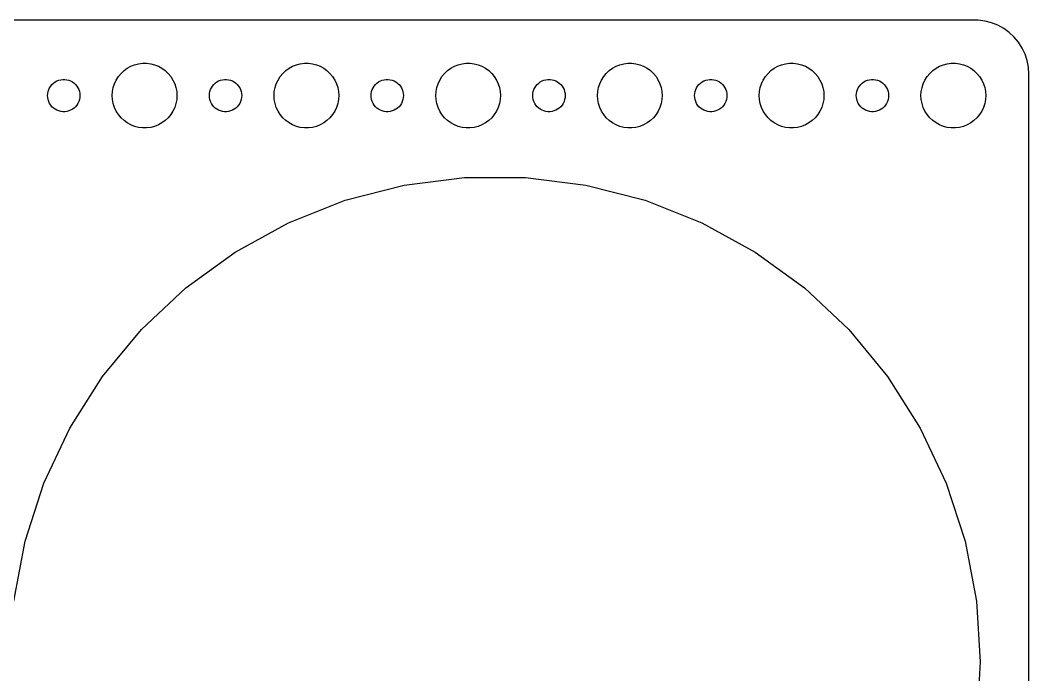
# Model space of a CAD drawing. Header units: metres. Extents: x -240 to 240, y -59 to 59.
# Drawn here: x 146 to 239.5, y -1.2 to 59.5 of the extents above; entities that cross this region are included whole.
import ezdxf

# ---------------------------------------------------------------- set-up
doc = ezdxf.new("R2010")
doc.units = ezdxf.units.M

msp = doc.modelspace()

# ---------------------------------------------------------------- linework, layer by layer
for p, q in [((234.814, 59.4901), (-234.814, 59.4901)), ((235.437, 59.4114), (234.814, 59.4901)), ((236.045, 59.2553), (235.437, 59.4114)), ((236.629, 59.0241), (236.045, 59.2553)), ((237.179, 58.7216), (236.629, 59.0241)), ((237.687, 58.3526), (237.179, 58.7216)), ((238.145, 57.9227), (237.687, 58.3526)), ((238.545, 57.4389), (238.145, 57.9227)), ((238.882, 56.9088), (238.545, 57.4389)), ((239.149, 56.3406), (238.882, 56.9088)), ((239.343, 55.7434), (239.149, 56.3406)), ((155.893, 55.033), (156.223, 55.2145)), ((156.223, 55.2145), (156.573, 55.3532)), ((156.573, 55.3532), (156.938, 55.4469)), ((156.938, 55.4469), (157.312, 55.4941)), ((157.312, 55.4941), (157.688, 55.4941)), ((157.688, 55.4941), (158.062, 55.4469)), ((158.062, 55.4469), (158.427, 55.3532)), ((158.427, 55.3532), (158.777, 55.2145)), ((158.777, 55.2145), (159.107, 55.033)), ((170.893, 55.033), (171.223, 55.2145)), ((171.223, 55.2145), (171.573, 55.3532)), ((171.573, 55.3532), (171.938, 55.4469)), ((171.938, 55.4469), (172.312, 55.4941)), ((172.312, 55.4941), (172.688, 55.4941)), ((172.688, 55.4941), (173.062, 55.4469)), ((173.062, 55.4469), (173.427, 55.3532)), ((173.427, 55.3532), (173.777, 55.2145)), ((173.777, 55.2145), (174.107, 55.033)), ((185.893, 55.033), (186.223, 55.2145)), ((186.223, 55.2145), (186.573, 55.3532)), ((186.573, 55.3532), (186.938, 55.4469)), ((186.938, 55.4469), (187.312, 55.4941)), ((187.312, 55.4941), (187.688, 55.4941)), ((187.688, 55.4941), (188.062, 55.4469)), ((188.062, 55.4469), (188.427, 55.3532)), ((188.427, 55.3532), (188.777, 55.2145)), ((188.777, 55.2145), (189.107, 55.033)), ((200.893, 55.033), (201.223, 55.2145)), ((201.223, 55.2145), (201.573, 55.3532)), ((201.573, 55.3532), (201.938, 55.4469)), ((201.938, 55.4469), (202.312, 55.4941)), ((202.312, 55.4941), (202.688, 55.4941)), ((202.688, 55.4941), (203.062, 55.4469)), ((203.062, 55.4469), (203.427, 55.3532)), ((203.427, 55.3532), (203.777, 55.2145)), ((203.777, 55.2145), (204.107, 55.033)), ((215.893, 55.033), (216.223, 55.2145)), ((216.223, 55.2145), (216.573, 55.3532)), ((216.573, 55.3532), (216.938, 55.4469)), ((216.938, 55.4469), (217.312, 55.4941)), ((217.312, 55.4941), (217.688, 55.4941)), ((217.688, 55.4941), (218.062, 55.4469)), ((218.062, 55.4469), (218.427, 55.3532)), ((218.427, 55.3532), (218.777, 55.2145)), ((218.777, 55.2145), (219.107, 55.033)), ((230.893, 55.033), (231.223, 55.2145)), ((231.223, 55.2145), (231.573, 55.3532)), ((231.573, 55.3532), (231.938, 55.4469)), ((231.938, 55.4469), (232.312, 55.4941)), ((232.312, 55.4941), (232.688, 55.4941)), ((232.688, 55.4941), (233.062, 55.4469)), ((233.062, 55.4469), (233.427, 55.3532)), ((233.427, 55.3532), (233.777, 55.2145)), ((233.777, 55.2145), (234.107, 55.033)), ((239.461, 55.1267), (239.343, 55.7434)), ((154.871, 53.9453), (155.073, 54.2634)), ((155.073, 54.2634), (155.313, 54.5536)), ((155.313, 54.5536), (155.588, 54.8115)), ((155.588, 54.8115), (155.893, 55.033)), ((159.107, 55.033), (159.412, 54.8115)), ((159.412, 54.8115), (159.687, 54.5536)), ((159.687, 54.5536), (159.927, 54.2634)), ((159.927, 54.2634), (160.129, 53.9453)), ((169.871, 53.9453), (170.073, 54.2634)), ((170.073, 54.2634), (170.313, 54.5536)), ((170.313, 54.5536), (170.588, 54.8115)), ((170.588, 54.8115), (170.893, 55.033)), ((174.107, 55.033), (174.412, 54.8115)), ((174.412, 54.8115), (174.687, 54.5536)), ((174.687, 54.5536), (174.927, 54.2634)), ((174.927, 54.2634), (175.129, 53.9453)), ((184.871, 53.9453), (185.073, 54.2634)), ((185.073, 54.2634), (185.313, 54.5536)), ((185.313, 54.5536), (185.588, 54.8115)), ((185.588, 54.8115), (185.893, 55.033)), ((189.107, 55.033), (189.412, 54.8115)), ((189.412, 54.8115), (189.687, 54.5536)), ((189.687, 54.5536), (189.927, 54.2634)), ((189.927, 54.2634), (190.129, 53.9453)), ((199.871, 53.9453), (200.073, 54.2634)), ((200.073, 54.2634), (200.313, 54.5536)), ((200.313, 54.5536), (200.588, 54.8115)), ((200.588, 54.8115), (200.893, 55.033)), ((204.107, 55.033), (204.412, 54.8115)), ((204.412, 54.8115), (204.687, 54.5536)), ((204.687, 54.5536), (204.927, 54.2634)), ((204.927, 54.2634), (205.129, 53.9453)), ((214.871, 53.9453), (215.073, 54.2634)), ((215.073, 54.2634), (215.313, 54.5536)), ((215.313, 54.5536), (215.588, 54.8115)), ((215.588, 54.8115), (215.893, 55.033)), ((219.107, 55.033), (219.412, 54.8115)), ((219.412, 54.8115), (219.687, 54.5536)), ((219.687, 54.5536), (219.927, 54.2634)), ((219.927, 54.2634), (220.129, 53.9453)), ((229.871, 53.9453), (230.073, 54.2634)), ((230.073, 54.2634), (230.313, 54.5536)), ((230.313, 54.5536), (230.588, 54.8115)), ((230.588, 54.8115), (230.893, 55.033)), ((234.107, 55.033), (234.412, 54.8115)), ((234.412, 54.8115), (234.687, 54.5536)), ((234.687, 54.5536), (234.927, 54.2634)), ((234.927, 54.2634), (235.129, 53.9453)), ((239.5, 54.5), (239.461, 55.1267)), ((239.5, -54.5), (239.5, 54.5)), ((148.686, 53.2226), (148.786, 53.3817)), ((148.786, 53.3817), (148.907, 53.5268)), ((148.907, 53.5268), (149.044, 53.6558)), ((149.044, 53.6558), (149.196, 53.7665)), ((149.196, 53.7665), (149.361, 53.8572)), ((149.361, 53.8572), (149.536, 53.9266)), ((149.536, 53.9266), (149.719, 53.9734)), ((149.719, 53.9734), (149.906, 53.997)), ((149.906, 53.997), (150.094, 53.997)), ((150.094, 53.997), (150.281, 53.9734)), ((150.281, 53.9734), (150.464, 53.9266)), ((150.464, 53.9266), (150.639, 53.8572)), ((150.639, 53.8572), (150.804, 53.7665)), ((150.804, 53.7665), (150.956, 53.6558)), ((150.956, 53.6558), (151.093, 53.5268)), ((151.093, 53.5268), (151.214, 53.3817)), ((151.214, 53.3817), (151.314, 53.2226)), ((154.594, 53.2461), (154.711, 53.6044)), ((154.711, 53.6044), (154.871, 53.9453)), ((160.129, 53.9453), (160.289, 53.6044)), ((160.289, 53.6044), (160.406, 53.2461)), ((163.686, 53.2226), (163.786, 53.3817)), ((163.786, 53.3817), (163.907, 53.5268)), ((163.907, 53.5268), (164.044, 53.6558)), ((164.044, 53.6558), (164.196, 53.7665)), ((164.196, 53.7665), (164.361, 53.8572)), ((164.361, 53.8572), (164.536, 53.9266)), ((164.536, 53.9266), (164.719, 53.9734)), ((164.719, 53.9734), (164.906, 53.997)), ((164.906, 53.997), (165.094, 53.997)), ((165.094, 53.997), (165.281, 53.9734)), ((165.281, 53.9734), (165.464, 53.9266)), ((165.464, 53.9266), (165.639, 53.8572)), ((165.639, 53.8572), (165.804, 53.7665)), ((165.804, 53.7665), (165.956, 53.6558)), ((165.956, 53.6558), (166.093, 53.5268)), ((166.093, 53.5268), (166.214, 53.3817)), ((166.214, 53.3817), (166.314, 53.2226)), ((169.594, 53.2461), (169.711, 53.6044)), ((169.711, 53.6044), (169.871, 53.9453)), ((175.129, 53.9453), (175.289, 53.6044)), ((175.289, 53.6044), (175.406, 53.2461)), ((178.686, 53.2226), (178.786, 53.3817)), ((178.786, 53.3817), (178.907, 53.5268)), ((178.907, 53.5268), (179.044, 53.6558)), ((179.044, 53.6558), (179.196, 53.7665)), ((179.196, 53.7665), (179.361, 53.8572)), ((179.361, 53.8572), (179.536, 53.9266)), ((179.536, 53.9266), (179.719, 53.9734)), ((179.719, 53.9734), (179.906, 53.997)), ((179.906, 53.997), (180.094, 53.997)), ((180.094, 53.997), (180.281, 53.9734)), ((180.281, 53.9734), (180.464, 53.9266)), ((180.464, 53.9266), (180.639, 53.8572)), ((180.639, 53.8572), (180.804, 53.7665)), ((180.804, 53.7665), (180.956, 53.6558)), ((180.956, 53.6558), (181.093, 53.5268)), ((181.093, 53.5268), (181.214, 53.3817)), ((181.214, 53.3817), (181.314, 53.2226)), ((184.594, 53.2461), (184.711, 53.6044)), ((184.711, 53.6044), (184.871, 53.9453)), ((190.129, 53.9453), (190.289, 53.6044)), ((190.289, 53.6044), (190.406, 53.2461)), ((193.686, 53.2226), (193.786, 53.3817)), ((193.786, 53.3817), (193.907, 53.5268)), ((193.907, 53.5268), (194.044, 53.6558)), ((194.044, 53.6558), (194.196, 53.7665)), ((194.196, 53.7665), (194.361, 53.8572)), ((194.361, 53.8572), (194.536, 53.9266)), ((194.536, 53.9266), (194.719, 53.9734)), ((194.719, 53.9734), (194.906, 53.997)), ((194.906, 53.997), (195.094, 53.997)), ((195.094, 53.997), (195.281, 53.9734)), ((195.281, 53.9734), (195.464, 53.9266)), ((195.464, 53.9266), (195.639, 53.8572)), ((195.639, 53.8572), (195.804, 53.7665)), ((195.804, 53.7665), (195.956, 53.6558)), ((195.956, 53.6558), (196.093, 53.5268)), ((196.093, 53.5268), (196.214, 53.3817)), ((196.214, 53.3817), (196.314, 53.2226)), ((199.594, 53.2461), (199.711, 53.6044)), ((199.711, 53.6044), (199.871, 53.9453)), ((205.129, 53.9453), (205.289, 53.6044)), ((205.289, 53.6044), (205.406, 53.2461)), ((208.686, 53.2226), (208.786, 53.3817)), ((208.786, 53.3817), (208.907, 53.5268)), ((208.907, 53.5268), (209.044, 53.6558)), ((209.044, 53.6558), (209.196, 53.7665)), ((209.196, 53.7665), (209.361, 53.8572)), ((209.361, 53.8572), (209.536, 53.9266)), ((209.536, 53.9266), (209.719, 53.9734)), ((209.719, 53.9734), (209.906, 53.997)), ((209.906, 53.997), (210.094, 53.997)), ((210.094, 53.997), (210.281, 53.9734)), ((210.281, 53.9734), (210.464, 53.9266)), ((210.464, 53.9266), (210.639, 53.8572)), ((210.639, 53.8572), (210.804, 53.7665)), ((210.804, 53.7665), (210.956, 53.6558)), ((210.956, 53.6558), (211.093, 53.5268)), ((211.093, 53.5268), (211.214, 53.3817)), ((211.214, 53.3817), (211.314, 53.2226)), ((214.594, 53.2461), (214.711, 53.6044)), ((214.711, 53.6044), (214.871, 53.9453)), ((220.129, 53.9453), (220.289, 53.6044)), ((220.289, 53.6044), (220.406, 53.2461)), ((223.686, 53.2226), (223.786, 53.3817)), ((223.786, 53.3817), (223.907, 53.5268)), ((223.907, 53.5268), (224.044, 53.6558)), ((224.044, 53.6558), (224.196, 53.7665)), ((224.196, 53.7665), (224.361, 53.8572)), ((224.361, 53.8572), (224.536, 53.9266)), ((224.536, 53.9266), (224.719, 53.9734)), ((224.719, 53.9734), (224.906, 53.997)), ((224.906, 53.997), (225.094, 53.997)), ((225.094, 53.997), (225.281, 53.9734)), ((225.281, 53.9734), (225.464, 53.9266)), ((225.464, 53.9266), (225.639, 53.8572)), ((225.639, 53.8572), (225.804, 53.7665)), ((225.804, 53.7665), (225.956, 53.6558)), ((225.956, 53.6558), (226.093, 53.5268)), ((226.093, 53.5268), (226.214, 53.3817)), ((226.214, 53.3817), (226.314, 53.2226)), ((229.594, 53.2461), (229.711, 53.6044)), ((229.711, 53.6044), (229.871, 53.9453)), ((235.129, 53.9453), (235.289, 53.6044)), ((235.289, 53.6044), (235.406, 53.2461)), ((148.5, 52.5), (148.512, 52.688)), ((148.512, 52.312), (148.5, 52.5)), ((148.512, 52.688), (148.547, 52.873)), ((148.547, 52.873), (148.605, 53.0522)), ((148.605, 53.0522), (148.686, 53.2226)), ((151.314, 53.2226), (151.395, 53.0522)), ((151.395, 53.0522), (151.453, 52.873)), ((151.453, 52.873), (151.488, 52.688)), ((151.488, 52.688), (151.5, 52.5)), ((151.5, 52.5), (151.488, 52.312)), ((154.5, 52.5), (154.524, 52.876)), ((154.524, 52.124), (154.5, 52.5)), ((154.524, 52.876), (154.594, 53.2461)), ((160.406, 53.2461), (160.476, 52.876)), ((160.476, 52.876), (160.5, 52.5)), ((160.5, 52.5), (160.476, 52.124)), ((163.5, 52.5), (163.512, 52.688)), ((163.512, 52.312), (163.5, 52.5)), ((163.512, 52.688), (163.547, 52.873)), ((163.547, 52.873), (163.605, 53.0522)), ((163.605, 53.0522), (163.686, 53.2226)), ((166.314, 53.2226), (166.395, 53.0522)), ((166.395, 53.0522), (166.453, 52.873)), ((166.453, 52.873), (166.488, 52.688)), ((166.488, 52.688), (166.5, 52.5)), ((166.5, 52.5), (166.488, 52.312)), ((169.5, 52.5), (169.524, 52.876)), ((169.524, 52.124), (169.5, 52.5)), ((169.524, 52.876), (169.594, 53.2461)), ((175.406, 53.2461), (175.476, 52.876)), ((175.476, 52.876), (175.5, 52.5)), ((175.5, 52.5), (175.476, 52.124)), ((178.5, 52.5), (178.512, 52.688)), ((178.512, 52.312), (178.5, 52.5)), ((178.512, 52.688), (178.547, 52.873)), ((178.547, 52.873), (178.605, 53.0522)), ((178.605, 53.0522), (178.686, 53.2226)), ((181.314, 53.2226), (181.395, 53.0522)), ((181.395, 53.0522), (181.453, 52.873)), ((181.453, 52.873), (181.488, 52.688)), ((181.488, 52.688), (181.5, 52.5)), ((181.5, 52.5), (181.488, 52.312)), ((184.5, 52.5), (184.524, 52.876)), ((184.524, 52.124), (184.5, 52.5)), ((184.524, 52.876), (184.594, 53.2461)), ((190.406, 53.2461), (190.476, 52.876)), ((190.476, 52.876), (190.5, 52.5)), ((190.5, 52.5), (190.476, 52.124)), ((193.5, 52.5), (193.512, 52.688)), ((193.512, 52.312), (193.5, 52.5)), ((193.512, 52.688), (193.547, 52.873)), ((193.547, 52.873), (193.605, 53.0522)), ((193.605, 53.0522), (193.686, 53.2226)), ((196.314, 53.2226), (196.395, 53.0522)), ((196.395, 53.0522), (196.453, 52.873)), ((196.453, 52.873), (196.488, 52.688)), ((196.488, 52.688), (196.5, 52.5)), ((196.5, 52.5), (196.488, 52.312)), ((199.5, 52.5), (199.524, 52.876)), ((199.524, 52.124), (199.5, 52.5)), ((199.524, 52.876), (199.594, 53.2461)), ((205.406, 53.2461), (205.476, 52.876)), ((205.476, 52.876), (205.5, 52.5)), ((205.5, 52.5), (205.476, 52.124)), ((208.5, 52.5), (208.512, 52.688)), ((208.512, 52.312), (208.5, 52.5)), ((208.512, 52.688), (208.547, 52.873)), ((208.547, 52.873), (208.605, 53.0522)), ((208.605, 53.0522), (208.686, 53.2226)), ((211.314, 53.2226), (211.395, 53.0522)), ((211.395, 53.0522), (211.453, 52.873)), ((211.453, 52.873), (211.488, 52.688)), ((211.488, 52.688), (211.5, 52.5)), ((211.5, 52.5), (211.488, 52.312)), ((214.5, 52.5), (214.524, 52.876)), ((214.524, 52.124), (214.5, 52.5)), ((214.524, 52.876), (214.594, 53.2461)), ((220.406, 53.2461), (220.476, 52.876)), ((220.476, 52.876), (220.5, 52.5)), ((220.5, 52.5), (220.476, 52.124)), ((223.5, 52.5), (223.512, 52.688)), ((223.512, 52.312), (223.5, 52.5)), ((223.512, 52.688), (223.547, 52.873)), ((223.547, 52.873), (223.605, 53.0522)), ((223.605, 53.0522), (223.686, 53.2226)), ((226.314, 53.2226), (226.395, 53.0522)), ((226.395, 53.0522), (226.453, 52.873)), ((226.453, 52.873), (226.488, 52.688)), ((226.488, 52.688), (226.5, 52.5)), ((226.5, 52.5), (226.488, 52.312)), ((229.5, 52.5), (229.524, 52.876)), ((229.524, 52.124), (229.5, 52.5)), ((229.524, 52.876), (229.594, 53.2461)), ((235.406, 53.2461), (235.476, 52.876)), ((235.476, 52.876), (235.5, 52.5)), ((235.5, 52.5), (235.476, 52.124)), ((148.547, 52.127), (148.512, 52.312)), ((148.605, 51.9478), (148.547, 52.127)), ((148.686, 51.7774), (148.605, 51.9478)), ((148.786, 51.6183), (148.686, 51.7774)), ((148.907, 51.4732), (148.786, 51.6183)), ((149.044, 51.3442), (148.907, 51.4732)), ((151.093, 51.4732), (150.956, 51.3442)), ((151.214, 51.6183), (151.093, 51.4732)), ((151.314, 51.7774), (151.214, 51.6183)), ((151.395, 51.9478), (151.314, 51.7774)), ((151.453, 52.127), (151.395, 51.9478)), ((151.488, 52.312), (151.453, 52.127)), ((154.594, 51.7539), (154.524, 52.124)), ((154.711, 51.3956), (154.594, 51.7539)), ((160.406, 51.7539), (160.289, 51.3956)), ((160.476, 52.124), (160.406, 51.7539)), ((163.547, 52.127), (163.512, 52.312)), ((163.605, 51.9478), (163.547, 52.127)), ((163.686, 51.7774), (163.605, 51.9478)), ((163.786, 51.6183), (163.686, 51.7774)), ((163.907, 51.4732), (163.786, 51.6183)), ((164.044, 51.3442), (163.907, 51.4732)), ((166.093, 51.4732), (165.956, 51.3442)), ((166.214, 51.6183), (166.093, 51.4732)), ((166.314, 51.7774), (166.214, 51.6183)), ((166.395, 51.9478), (166.314, 51.7774)), ((166.453, 52.127), (166.395, 51.9478)), ((166.488, 52.312), (166.453, 52.127)), ((169.594, 51.7539), (169.524, 52.124)), ((169.711, 51.3956), (169.594, 51.7539)), ((175.406, 51.7539), (175.289, 51.3956)), ((175.476, 52.124), (175.406, 51.7539)), ((178.547, 52.127), (178.512, 52.312)), ((178.605, 51.9478), (178.547, 52.127)), ((178.686, 51.7774), (178.605, 51.9478)), ((178.786, 51.6183), (178.686, 51.7774)), ((178.907, 51.4732), (178.786, 51.6183)), ((179.044, 51.3442), (178.907, 51.4732)), ((181.093, 51.4732), (180.956, 51.3442)), ((181.214, 51.6183), (181.093, 51.4732)), ((181.314, 51.7774), (181.214, 51.6183)), ((181.395, 51.9478), (181.314, 51.7774)), ((181.453, 52.127), (181.395, 51.9478)), ((181.488, 52.312), (181.453, 52.127)), ((184.594, 51.7539), (184.524, 52.124)), ((184.711, 51.3956), (184.594, 51.7539)), ((190.406, 51.7539), (190.289, 51.3956)), ((190.476, 52.124), (190.406, 51.7539)), ((193.547, 52.127), (193.512, 52.312)), ((193.605, 51.9478), (193.547, 52.127)), ((193.686, 51.7774), (193.605, 51.9478)), ((193.786, 51.6183), (193.686, 51.7774)), ((193.907, 51.4732), (193.786, 51.6183)), ((194.044, 51.3442), (193.907, 51.4732)), ((196.093, 51.4732), (195.956, 51.3442)), ((196.214, 51.6183), (196.093, 51.4732)), ((196.314, 51.7774), (196.214, 51.6183)), ((196.395, 51.9478), (196.314, 51.7774)), ((196.453, 52.127), (196.395, 51.9478)), ((196.488, 52.312), (196.453, 52.127)), ((199.594, 51.7539), (199.524, 52.124)), ((199.711, 51.3956), (199.594, 51.7539)), ((205.406, 51.7539), (205.289, 51.3956)), ((205.476, 52.124), (205.406, 51.7539)), ((208.547, 52.127), (208.512, 52.312)), ((208.605, 51.9478), (208.547, 52.127)), ((208.686, 51.7774), (208.605, 51.9478)), ((208.786, 51.6183), (208.686, 51.7774)), ((208.907, 51.4732), (208.786, 51.6183)), ((209.044, 51.3442), (208.907, 51.4732)), ((211.093, 51.4732), (210.956, 51.3442)), ((211.214, 51.6183), (211.093, 51.4732)), ((211.314, 51.7774), (211.214, 51.6183)), ((211.395, 51.9478), (211.314, 51.7774)), ((211.453, 52.127), (211.395, 51.9478)), ((211.488, 52.312), (211.453, 52.127)), ((214.594, 51.7539), (214.524, 52.124)), ((214.711, 51.3956), (214.594, 51.7539)), ((220.406, 51.7539), (220.289, 51.3956)), ((220.476, 52.124), (220.406, 51.7539)), ((223.547, 52.127), (223.512, 52.312)), ((223.605, 51.9478), (223.547, 52.127)), ((223.686, 51.7774), (223.605, 51.9478)), ((223.786, 51.6183), (223.686, 51.7774)), ((223.907, 51.4732), (223.786, 51.6183)), ((224.044, 51.3442), (223.907, 51.4732)), ((226.093, 51.4732), (225.956, 51.3442)), ((226.214, 51.6183), (226.093, 51.4732)), ((226.314, 51.7774), (226.214, 51.6183)), ((226.395, 51.9478), (226.314, 51.7774)), ((226.453, 52.127), (226.395, 51.9478)), ((226.488, 52.312), (226.453, 52.127)), ((229.594, 51.7539), (229.524, 52.124)), ((229.711, 51.3956), (229.594, 51.7539)), ((235.406, 51.7539), (235.289, 51.3956)), ((235.476, 52.124), (235.406, 51.7539)), ((149.196, 51.2335), (149.044, 51.3442)), ((149.361, 51.1428), (149.196, 51.2335)), ((149.536, 51.0734), (149.361, 51.1428)), ((149.719, 51.0266), (149.536, 51.0734)), ((149.906, 51.003), (149.719, 51.0266)), ((150.094, 51.003), (149.906, 51.003)), ((150.281, 51.0266), (150.094, 51.003)), ((150.464, 51.0734), (150.281, 51.0266)), ((150.639, 51.1428), (150.464, 51.0734)), ((150.804, 51.2335), (150.639, 51.1428)), ((150.956, 51.3442), (150.804, 51.2335)), ((154.871, 51.0547), (154.711, 51.3956)), ((155.073, 50.7366), (154.871, 51.0547)), ((155.313, 50.4464), (155.073, 50.7366)), ((159.927, 50.7366), (159.687, 50.4464)), ((160.129, 51.0547), (159.927, 50.7366)), ((160.289, 51.3956), (160.129, 51.0547)), ((164.196, 51.2335), (164.044, 51.3442)), ((164.361, 51.1428), (164.196, 51.2335)), ((164.536, 51.0734), (164.361, 51.1428)), ((164.719, 51.0266), (164.536, 51.0734)), ((164.906, 51.003), (164.719, 51.0266)), ((165.094, 51.003), (164.906, 51.003)), ((165.281, 51.0266), (165.094, 51.003)), ((165.464, 51.0734), (165.281, 51.0266)), ((165.639, 51.1428), (165.464, 51.0734)), ((165.804, 51.2335), (165.639, 51.1428)), ((165.956, 51.3442), (165.804, 51.2335)), ((169.871, 51.0547), (169.711, 51.3956)), ((170.073, 50.7366), (169.871, 51.0547)), ((170.313, 50.4464), (170.073, 50.7366)), ((174.927, 50.7366), (174.687, 50.4464)), ((175.129, 51.0547), (174.927, 50.7366)), ((175.289, 51.3956), (175.129, 51.0547)), ((179.196, 51.2335), (179.044, 51.3442)), ((179.361, 51.1428), (179.196, 51.2335)), ((179.536, 51.0734), (179.361, 51.1428)), ((179.719, 51.0266), (179.536, 51.0734)), ((179.906, 51.003), (179.719, 51.0266)), ((180.094, 51.003), (179.906, 51.003)), ((180.281, 51.0266), (180.094, 51.003)), ((180.464, 51.0734), (180.281, 51.0266)), ((180.639, 51.1428), (180.464, 51.0734)), ((180.804, 51.2335), (180.639, 51.1428)), ((180.956, 51.3442), (180.804, 51.2335)), ((184.871, 51.0547), (184.711, 51.3956)), ((185.073, 50.7366), (184.871, 51.0547)), ((185.313, 50.4464), (185.073, 50.7366)), ((189.927, 50.7366), (189.687, 50.4464)), ((190.129, 51.0547), (189.927, 50.7366)), ((190.289, 51.3956), (190.129, 51.0547)), ((194.196, 51.2335), (194.044, 51.3442)), ((194.361, 51.1428), (194.196, 51.2335)), ((194.536, 51.0734), (194.361, 51.1428)), ((194.719, 51.0266), (194.536, 51.0734)), ((194.906, 51.003), (194.719, 51.0266)), ((195.094, 51.003), (194.906, 51.003)), ((195.281, 51.0266), (195.094, 51.003)), ((195.464, 51.0734), (195.281, 51.0266)), ((195.639, 51.1428), (195.464, 51.0734)), ((195.804, 51.2335), (195.639, 51.1428)), ((195.956, 51.3442), (195.804, 51.2335)), ((199.871, 51.0547), (199.711, 51.3956)), ((200.073, 50.7366), (199.871, 51.0547)), ((200.313, 50.4464), (200.073, 50.7366)), ((204.927, 50.7366), (204.687, 50.4464)), ((205.129, 51.0547), (204.927, 50.7366)), ((205.289, 51.3956), (205.129, 51.0547)), ((209.196, 51.2335), (209.044, 51.3442)), ((209.361, 51.1428), (209.196, 51.2335)), ((209.536, 51.0734), (209.361, 51.1428)), ((209.719, 51.0266), (209.536, 51.0734)), ((209.906, 51.003), (209.719, 51.0266)), ((210.094, 51.003), (209.906, 51.003)), ((210.281, 51.0266), (210.094, 51.003)), ((210.464, 51.0734), (210.281, 51.0266)), ((210.639, 51.1428), (210.464, 51.0734)), ((210.804, 51.2335), (210.639, 51.1428)), ((210.956, 51.3442), (210.804, 51.2335)), ((214.871, 51.0547), (214.711, 51.3956)), ((215.073, 50.7366), (214.871, 51.0547)), ((215.313, 50.4464), (215.073, 50.7366)), ((219.927, 50.7366), (219.687, 50.4464)), ((220.129, 51.0547), (219.927, 50.7366)), ((220.289, 51.3956), (220.129, 51.0547)), ((224.196, 51.2335), (224.044, 51.3442)), ((224.361, 51.1428), (224.196, 51.2335)), ((224.536, 51.0734), (224.361, 51.1428)), ((224.719, 51.0266), (224.536, 51.0734)), ((224.906, 51.003), (224.719, 51.0266)), ((225.094, 51.003), (224.906, 51.003)), ((225.281, 51.0266), (225.094, 51.003)), ((225.464, 51.0734), (225.281, 51.0266)), ((225.639, 51.1428), (225.464, 51.0734)), ((225.804, 51.2335), (225.639, 51.1428)), ((225.956, 51.3442), (225.804, 51.2335)), ((229.871, 51.0547), (229.711, 51.3956)), ((230.073, 50.7366), (229.871, 51.0547)), ((230.313, 50.4464), (230.073, 50.7366)), ((234.927, 50.7366), (234.687, 50.4464)), ((235.129, 51.0547), (234.927, 50.7366)), ((235.289, 51.3956), (235.129, 51.0547)), ((155.588, 50.1885), (155.313, 50.4464)), ((155.893, 49.967), (155.588, 50.1885)), ((156.223, 49.7855), (155.893, 49.967)), ((156.573, 49.6468), (156.223, 49.7855)), ((156.938, 49.5531), (156.573, 49.6468)), ((158.427, 49.6468), (158.062, 49.5531)), ((158.777, 49.7855), (158.427, 49.6468)), ((159.107, 49.967), (158.777, 49.7855)), ((159.412, 50.1885), (159.107, 49.967)), ((159.687, 50.4464), (159.412, 50.1885)), ((170.588, 50.1885), (170.313, 50.4464)), ((170.893, 49.967), (170.588, 50.1885)), ((171.223, 49.7855), (170.893, 49.967)), ((171.573, 49.6468), (171.223, 49.7855)), ((171.938, 49.5531), (171.573, 49.6468)), ((173.427, 49.6468), (173.062, 49.5531)), ((173.777, 49.7855), (173.427, 49.6468)), ((174.107, 49.967), (173.777, 49.7855)), ((174.412, 50.1885), (174.107, 49.967)), ((174.687, 50.4464), (174.412, 50.1885)), ((185.588, 50.1885), (185.313, 50.4464)), ((185.893, 49.967), (185.588, 50.1885)), ((186.223, 49.7855), (185.893, 49.967)), ((186.573, 49.6468), (186.223, 49.7855)), ((186.938, 49.5531), (186.573, 49.6468)), ((188.427, 49.6468), (188.062, 49.5531)), ((188.777, 49.7855), (188.427, 49.6468)), ((189.107, 49.967), (188.777, 49.7855)), ((189.412, 50.1885), (189.107, 49.967)), ((189.687, 50.4464), (189.412, 50.1885)), ((200.588, 50.1885), (200.313, 50.4464)), ((200.893, 49.967), (200.588, 50.1885)), ((201.223, 49.7855), (200.893, 49.967)), ((201.573, 49.6468), (201.223, 49.7855)), ((201.938, 49.5531), (201.573, 49.6468)), ((203.427, 49.6468), (203.062, 49.5531)), ((203.777, 49.7855), (203.427, 49.6468)), ((204.107, 49.967), (203.777, 49.7855)), ((204.412, 50.1885), (204.107, 49.967)), ((204.687, 50.4464), (204.412, 50.1885)), ((215.588, 50.1885), (215.313, 50.4464)), ((215.893, 49.967), (215.588, 50.1885)), ((216.223, 49.7855), (215.893, 49.967)), ((216.573, 49.6468), (216.223, 49.7855)), ((216.938, 49.5531), (216.573, 49.6468)), ((218.427, 49.6468), (218.062, 49.5531)), ((218.777, 49.7855), (218.427, 49.6468)), ((219.107, 49.967), (218.777, 49.7855)), ((219.412, 50.1885), (219.107, 49.967)), ((219.687, 50.4464), (219.412, 50.1885)), ((230.588, 50.1885), (230.313, 50.4464)), ((230.893, 49.967), (230.588, 50.1885)), ((231.223, 49.7855), (230.893, 49.967)), ((231.573, 49.6468), (231.223, 49.7855)), ((231.938, 49.5531), (231.573, 49.6468)), ((233.427, 49.6468), (233.062, 49.5531)), ((233.777, 49.7855), (233.427, 49.6468)), ((234.107, 49.967), (233.777, 49.7855)), ((234.412, 50.1885), (234.107, 49.967)), ((234.687, 50.4464), (234.412, 50.1885)), ((157.312, 49.5059), (156.938, 49.5531)), ((157.688, 49.5059), (157.312, 49.5059)), ((158.062, 49.5531), (157.688, 49.5059)), ((172.312, 49.5059), (171.938, 49.5531)), ((172.688, 49.5059), (172.312, 49.5059)), ((173.062, 49.5531), (172.688, 49.5059)), ((187.312, 49.5059), (186.938, 49.5531)), ((187.688, 49.5059), (187.312, 49.5059)), ((188.062, 49.5531), (187.688, 49.5059)), ((202.312, 49.5059), (201.938, 49.5531)), ((202.688, 49.5059), (202.312, 49.5059)), ((203.062, 49.5531), (202.688, 49.5059)), ((217.312, 49.5059), (216.938, 49.5531)), ((217.688, 49.5059), (217.312, 49.5059)), ((218.062, 49.5531), (217.688, 49.5059)), ((232.312, 49.5059), (231.938, 49.5531)), ((232.688, 49.5059), (232.312, 49.5059)), ((233.062, 49.5531), (232.688, 49.5059)), ((181.568, 44.2029), (187.174, 44.9112)), ((187.174, 44.9112), (192.826, 44.9112)), ((192.826, 44.9112), (198.432, 44.2029)), ((176.094, 42.7975), (181.568, 44.2029)), ((198.432, 44.2029), (203.906, 42.7975)), ((170.84, 40.7172), (176.094, 42.7975)), ((203.906, 42.7975), (209.16, 40.7172)), ((165.888, 37.9948), (170.84, 40.7172)), ((209.16, 40.7172), (214.112, 37.9948)), ((161.316, 34.6731), (165.888, 37.9948)), ((214.112, 37.9948), (218.684, 34.6731)), ((157.196, 30.8046), (161.316, 34.6731)), ((218.684, 34.6731), (222.804, 30.8046)), ((153.594, 26.4503), (157.196, 30.8046)), ((222.804, 30.8046), (226.406, 26.4503)), ((150.566, 21.6789), (153.594, 26.4503)), ((226.406, 26.4503), (229.434, 21.6789)), ((148.16, 16.5656), (150.566, 21.6789)), ((229.434, 21.6789), (231.84, 16.5656)), ((146.414, 11.191), (148.16, 16.5656)), ((231.84, 16.5656), (233.586, 11.191)), ((145.355, 5.63998), (146.414, 11.191)), ((233.586, 11.191), (234.645, 5.63998)), ((234.645, 5.63998), (235, 0)), ((235, 0), (234.645, -5.63998))]:
    msp.add_line(p, q)

doc.saveas('drawing.dxf')
